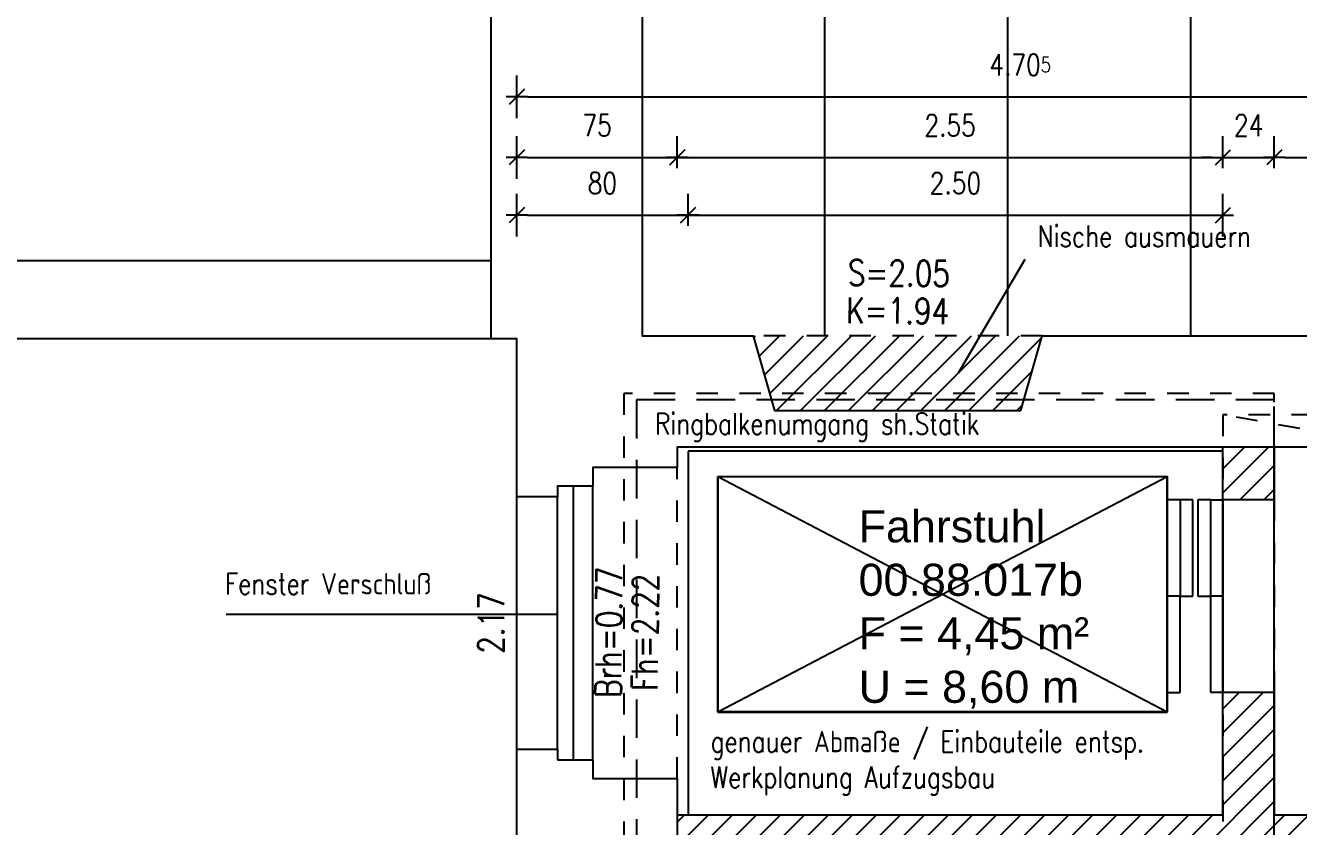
# Model space of a CAD drawing. Header units: metres. Extents: x -7 to 99688, y -10762 to -90.
# Drawn here: x -3.23 to 2.72, y -102.58 to -98.84 of the extents above; entities that cross this region are included whole.
import ezdxf
from ezdxf.enums import TextEntityAlignment as Align

# ---------------------------------------------------------------- set-up
doc = ezdxf.new("R2010")
doc.units = ezdxf.units.M
doc.header["$LTSCALE"] = 0.03
doc.linetypes.add('GESTRICHELT', pattern=[9, 6, -3])
doc.linetypes.add('GESTRICHELT2', pattern=[4.5, 3, -1.5])
doc.layers.get('0').update_dxf_attribs({"linetype": 'CONTINUOUS'})
doc.layers.get('Defpoints').update_dxf_attribs({"linetype": 'CONTINUOUS'})
for name, color, linetype in [('A_ansicht', 9, 'CONTINUOUS'), ('A_aufzug', 3, 'CONTINUOUS'), ('A_fenster', 7, 'CONTINUOUS'), ('A_Höhen', 3, 'CONTINUOUS'), ('A_MÖBEL', 1, 'CONTINUOUS'), ('A_schraffur', 10, 'CONTINUOUS'), ('A_text', 5, 'CONTINUOUS'), ('A_treppe', 3, 'CONTINUOUS'), ('A_verdeckt', 8, 'GESTRICHELT2'), ('A_wände', 6, 'CONTINUOUS'), ('A_WÄNDE_NEU', 6, 'CONTINUOUS'), ('CKMA0002', 2, 'CONTINUOUS')]:
    doc.layers.add(name, color=color, linetype=linetype)
doc.styles.add('SIMPLEX', font='simplex.shx', dxfattribs={"width": 0.8, "height": 0.1})
doc.styles.get("Standard").update_dxf_attribs({"font": 'txt', "height": 1})
doc.dimstyles.get("Standard").update_dxf_attribs({"dimtxt": 0.1, "dimasz": 0.05, "dimexe": 0.1, "dimexo": 0, "dimgap": 0.1, "dimtad": 1, "dimdec": 4, "dimrnd": 0.0025, "dimzin": 0, "dimdsep": 46, "dimtxsty": 'SIMPLEX', "dimblk": 'DIMCROSS', "dimblk1": 'DIMCROSS', "dimblk2": 'DIMCROSS', "dimsah": 1, "dimcen": 2.5, "dimdle": 0.025, "dimclrd": 1, "dimclre": 1, "dimclrt": 6, "dimadec": 0, "dimazin": 0, "dimtfac": 1, "dimtdec": 4, "dimtix": 1, "dimtmove": 2, "dimatfit": 3, "dimfxl": 1, "dimtvp": 1, "dimtolj": 1, "dimtzin": 0, "dimarcsym": 0})

# ---------------------------------------------------------------- blocks, each defined once
blk = doc.blocks.new('Aufzug')
at = {"layer": 'A_aufzug', "color": 1, "linetype": 'GESTRICHELT'}
for p, q in [((2.74, 0.24), (-0.24, 0.24)), ((-0.24, 0.24), (-0.24, -1.94)), ((2.74, 0.03), (2.74, 0.24))]:
    blk.add_line(p, q, dxfattribs=at)
at = {"layer": 'A_aufzug', "linetype": 'Continuous'}
for p, q in [((2.5, 0), (0, 0)), ((0, 0), (0, -1.7)), ((2.5, -1.7), (2.5, 0)), ((2.74, -1.94), (2.74, 0.03)), ((2.2395, -0.1186), (0.1395, -0.1186)), ((0.1395, -0.1186), (0.1395, -1.2186)), ((2.2395, -1.2186), (2.2395, -0.1186)), ((2.2995, -0.2274), (2.2395, -0.2274)), ((2.2995, -0.2274), (2.2995, -0.6774)), ((2.3595, -0.2274), (2.2995, -0.2274)), ((2.3595, -0.6774), (2.3595, -0.2274)), ((2.3834, -0.2266), (2.3834, -0.6766)), ((2.4434, -0.2266), (2.3834, -0.2266)), ((2.4434, -0.6766), (2.4434, -0.2266)), ((2.4435, -0.2266), (2.5, -0.2266)), ((2.74, -0.2266), (2.5, -0.2266)), ((2.2995, -0.6774), (2.2395, -0.6774)), ((2.2395, -0.6774), (2.2395, -1.1276)), ((2.2995, -1.1276), (2.2995, -0.6774)), ((2.2995, -0.6774), (2.3595, -0.6774)), ((2.3834, -0.6766), (2.4434, -0.6766)), ((2.4414, -0.6766), (2.4414, -1.1266)), ((2.5, -0.6766), (2.4434, -0.6766)), ((2.2395, -1.1276), (2.2995, -1.1276)), ((2.4414, -1.1266), (2.5, -1.1266)), ((2.5, -1.1266), (2.74, -1.1266)), ((0.1395, -1.2186), (2.2395, -1.2186)), ((0, -1.7), (2.5, -1.7)), ((-0.24, -1.94), (2.74, -1.94))]:
    blk.add_line(p, q, dxfattribs=at)
blk = doc.blocks.new('DIMCROSS')
at = {"color": 0, "linetype": 'ByBlock'}
blk.add_line((-1, 0), (1, 0), dxfattribs=at)
at = {"linetype": 'ByBlock'}
blk.add_line((-0.707107, -0.707107), (0.707107, 0.707107), dxfattribs=at)
blk = doc.blocks.new('*D36')
at = {"layer": 'CKMA0002', "color": 1, "lineweight": -2}
for p, q in [((-3.9821, -102.4795), (-3.9821, -102.4295)), ((-3.9321, -102.5295), (-4.0821, -102.5295)), ((-3.9821, -102.7695), (-3.9821, -102.5295)), ((-3.9821, -102.8195), (-3.9821, -102.8695))]:
    blk.add_line(p, q, dxfattribs=at)
at = {"layer": 'Defpoints', "color": 0}
for p in [(-3.9821, -102.5295), (0.4067, -102.5295), (-0.3778, -102.7695)]:
    blk.add_point(p, dxfattribs=at)
at = {"layer": 'CKMA0002', "color": 1, "lineweight": -2, "xscale": 0.05, "yscale": 0.05, "zscale": 0.05}
for p, rotation in [((-3.9821, -102.5295), 270), ((-3.9821, -102.7695), 90)]:
    blk.add_blockref('DIMCROSS', p, dxfattribs=dict(at, rotation=rotation))
at = {"layer": 'CKMA0002', "color": 3, "insert": (-4.1321, -102.6495), "char_height": 0.1, "attachment_point": 5, "rotation": 90, "style": 'SIMPLEX'}
blk.add_mtext('\\A1;24{\\A1\\H0.7x\\S;}', dxfattribs=at)
blk = doc.blocks.new('*D37')
at = {"layer": 'CKMA0002', "color": 1, "lineweight": -2}
for p, q in [((-3.8821, -100.8095), (-4.0821, -100.8095)), ((-3.9821, -102.4795), (-3.9821, -100.8595))]:
    blk.add_line(p, q, dxfattribs=at)
at = {"layer": 'Defpoints', "color": 0}
for p in [(-3.9821, -100.8095), (2.9823, -100.8095), (0.4067, -102.5295)]:
    blk.add_point(p, dxfattribs=at)
at = {"layer": 'CKMA0002', "color": 1, "lineweight": -2, "xscale": 0.05, "yscale": 0.05, "zscale": 0.05}
for p, rotation in [((-3.9821, -100.8095), 90), ((-3.9821, -102.5295), 270)]:
    blk.add_blockref('DIMCROSS', p, dxfattribs=dict(at, rotation=rotation))
at = {"layer": 'CKMA0002', "color": 3, "insert": (-4.1321, -101.6695), "char_height": 0.1, "attachment_point": 5, "rotation": 90, "style": 'SIMPLEX'}
blk.add_mtext('\\A1;1.72{\\A1\\H0.7x\\S;}', dxfattribs=at)
blk = doc.blocks.new('*D38')
at = {"layer": 'CKMA0002', "color": 1, "lineweight": -2}
for p, q in [((-0.9377, -99.5558), (-0.9377, -99.3558)), ((-0.1877, -99.5058), (-0.1877, -99.3558)), ((-0.8877, -99.4558), (-0.2377, -99.4558))]:
    blk.add_line(p, q, dxfattribs=at)
at = {"layer": 'Defpoints', "color": 0}
for p in [(-0.1877, -99.4558), (-0.1877, -101.9567), (-0.9377, -102.0067)]:
    blk.add_point(p, dxfattribs=at)
at = {"layer": 'CKMA0002', "color": 1, "lineweight": -2, "xscale": 0.05, "yscale": 0.05, "zscale": 0.05, "rotation": 180}
blk.add_blockref('DIMCROSS', (-0.9377, -99.4558), dxfattribs=at)
at = {"layer": 'CKMA0002', "color": 1, "lineweight": -2, "xscale": 0.05, "yscale": 0.05, "zscale": 0.05}
blk.add_blockref('DIMCROSS', (-0.1877, -99.4558), dxfattribs=at)
at = {"layer": 'CKMA0002', "color": 3, "insert": (-0.5627, -99.3058), "char_height": 0.1, "attachment_point": 5, "style": 'SIMPLEX'}
blk.add_mtext('\\A1;75{\\A1\\H0.7x\\S;}', dxfattribs=at)
blk = doc.blocks.new('*D39')
at = {"layer": 'CKMA0002', "color": 1, "lineweight": -2}
for p, q in [((2.3623, -99.5058), (2.3623, -99.3558)), ((-0.1377, -99.4558), (2.3123, -99.4558))]:
    blk.add_line(p, q, dxfattribs=at)
at = {"layer": 'Defpoints', "color": 0}
for p in [(2.3623, -99.4558), (2.3623, -101.4667), (-0.1877, -101.9567)]:
    blk.add_point(p, dxfattribs=at)
at = {"layer": 'CKMA0002', "color": 1, "lineweight": -2, "xscale": 0.05, "yscale": 0.05, "zscale": 0.05, "rotation": 180}
blk.add_blockref('DIMCROSS', (-0.1877, -99.4558), dxfattribs=at)
at = {"layer": 'CKMA0002', "color": 1, "lineweight": -2, "xscale": 0.05, "yscale": 0.05, "zscale": 0.05}
blk.add_blockref('DIMCROSS', (2.3623, -99.4558), dxfattribs=at)
at = {"layer": 'CKMA0002', "color": 3, "insert": (1.0873, -99.3058), "char_height": 0.1, "attachment_point": 5, "style": 'SIMPLEX'}
blk.add_mtext('\\A1;2.55{\\A1\\H0.7x\\S;}', dxfattribs=at)
blk = doc.blocks.new('*D40')
at = {"layer": 'CKMA0002', "color": 1, "lineweight": -2}
for p, q in [((2.6023, -99.5058), (2.6023, -99.3558)), ((2.3123, -99.4558), (2.2623, -99.4558)), ((2.3623, -99.4558), (2.6023, -99.4558)), ((2.6523, -99.4558), (2.7023, -99.4558))]:
    blk.add_line(p, q, dxfattribs=at)
at = {"layer": 'Defpoints', "color": 0}
for p in [(2.6023, -99.4558), (2.3623, -101.4667), (2.6023, -101.4667)]:
    blk.add_point(p, dxfattribs=at)
at = {"layer": 'CKMA0002', "color": 1, "lineweight": -2, "xscale": 0.05, "yscale": 0.05, "zscale": 0.05}
blk.add_blockref('DIMCROSS', (2.3623, -99.4558), dxfattribs=at)
at = {"layer": 'CKMA0002', "color": 1, "lineweight": -2, "xscale": 0.05, "yscale": 0.05, "zscale": 0.05, "rotation": 180}
blk.add_blockref('DIMCROSS', (2.6023, -99.4558), dxfattribs=at)
at = {"layer": 'CKMA0002', "color": 3, "insert": (2.4823, -99.3058), "char_height": 0.1, "attachment_point": 5, "style": 'SIMPLEX'}
blk.add_mtext('\\A1;24{\\A1\\H0.7x\\S;}', dxfattribs=at)
blk = doc.blocks.new('*D41')
at = {"layer": 'CKMA0002', "color": 1, "lineweight": -2}
for p, q in [((4.5823, -99.5558), (4.5823, -99.3558)), ((2.6523, -99.4558), (4.5323, -99.4558))]:
    blk.add_line(p, q, dxfattribs=at)
at = {"layer": 'Defpoints', "color": 0}
for p in [(4.5823, -99.4558), (2.6023, -101.4667), (4.5823, -102.4901)]:
    blk.add_point(p, dxfattribs=at)
at = {"layer": 'CKMA0002', "color": 1, "lineweight": -2, "xscale": 0.05, "yscale": 0.05, "zscale": 0.05, "rotation": 180}
blk.add_blockref('DIMCROSS', (2.6023, -99.4558), dxfattribs=at)
at = {"layer": 'CKMA0002', "color": 1, "lineweight": -2, "xscale": 0.05, "yscale": 0.05, "zscale": 0.05}
blk.add_blockref('DIMCROSS', (4.5823, -99.4558), dxfattribs=at)
at = {"layer": 'CKMA0002', "color": 3, "insert": (3.5923, -99.3058), "char_height": 0.1, "attachment_point": 5, "style": 'SIMPLEX'}
blk.add_mtext('\\A1;1.98{\\A1\\H0.7x\\S;}', dxfattribs=at)
blk = doc.blocks.new('*D42')
at = {"layer": 'CKMA0002', "color": 1, "lineweight": -2}
for p, q in [((-0.9377, -99.8258), (-0.9377, -99.6258)), ((-0.1377, -99.7758), (-0.1377, -99.6258)), ((-0.8877, -99.7258), (-0.1877, -99.7258))]:
    blk.add_line(p, q, dxfattribs=at)
at = {"layer": 'Defpoints', "color": 0}
for p in [(-0.1377, -99.7258), (-0.1377, -101.728), (-0.9377, -101.778)]:
    blk.add_point(p, dxfattribs=at)
at = {"layer": 'CKMA0002', "color": 1, "lineweight": -2, "xscale": 0.05, "yscale": 0.05, "zscale": 0.05, "rotation": 180}
blk.add_blockref('DIMCROSS', (-0.9377, -99.7258), dxfattribs=at)
at = {"layer": 'CKMA0002', "color": 1, "lineweight": -2, "xscale": 0.05, "yscale": 0.05, "zscale": 0.05}
blk.add_blockref('DIMCROSS', (-0.1377, -99.7258), dxfattribs=at)
at = {"layer": 'CKMA0002', "color": 3, "insert": (-0.5377, -99.5758), "char_height": 0.1, "attachment_point": 5, "style": 'SIMPLEX'}
blk.add_mtext('\\A1;80{\\A1\\H0.7x\\S;}', dxfattribs=at)
blk = doc.blocks.new('*D43')
at = {"layer": 'CKMA0002', "color": 1, "lineweight": -2}
for p, q in [((2.3623, -99.8258), (2.3623, -99.6258)), ((-0.0877, -99.7258), (2.3123, -99.7258))]:
    blk.add_line(p, q, dxfattribs=at)
at = {"layer": 'Defpoints', "color": 0}
for p in [(2.3623, -99.7258), (-0.1377, -101.728), (2.3623, -101.728)]:
    blk.add_point(p, dxfattribs=at)
at = {"layer": 'CKMA0002', "color": 1, "lineweight": -2, "xscale": 0.05, "yscale": 0.05, "zscale": 0.05, "rotation": 180}
blk.add_blockref('DIMCROSS', (-0.1377, -99.7258), dxfattribs=at)
at = {"layer": 'CKMA0002', "color": 1, "lineweight": -2, "xscale": 0.05, "yscale": 0.05, "zscale": 0.05}
blk.add_blockref('DIMCROSS', (2.3623, -99.7258), dxfattribs=at)
at = {"layer": 'CKMA0002', "color": 3, "insert": (1.1123, -99.5758), "char_height": 0.1, "attachment_point": 5, "style": 'SIMPLEX'}
blk.add_mtext('\\A1;2.50{\\A1\\H0.7x\\S;}', dxfattribs=at)
blk = doc.blocks.new('*D44')
at = {"layer": 'CKMA0002', "color": 1, "lineweight": -2}
for p, q in [((-0.9377, -99.2725), (-0.9377, -99.0725)), ((3.7673, -99.2225), (3.7673, -99.0725)), ((-0.8877, -99.1725), (3.7173, -99.1725))]:
    blk.add_line(p, q, dxfattribs=at)
at = {"layer": 'Defpoints', "color": 0}
for p in [(3.7673, -99.1725), (3.7673, -103.8199), (-0.9377, -103.8699)]:
    blk.add_point(p, dxfattribs=at)
at = {"layer": 'CKMA0002', "color": 1, "lineweight": -2, "xscale": 0.05, "yscale": 0.05, "zscale": 0.05, "rotation": 180}
blk.add_blockref('DIMCROSS', (-0.9377, -99.1725), dxfattribs=at)
at = {"layer": 'CKMA0002', "color": 1, "lineweight": -2, "xscale": 0.05, "yscale": 0.05, "zscale": 0.05}
blk.add_blockref('DIMCROSS', (3.7673, -99.1725), dxfattribs=at)
at = {"layer": 'CKMA0002', "color": 3, "insert": (1.4148, -99.0225), "char_height": 0.1, "attachment_point": 5, "style": 'SIMPLEX'}
blk.add_mtext('\\A1;4.70{\\A1\\H0.7x\\S5;}', dxfattribs=at)
blk = doc.blocks.new('*D202')
at = {"layer": 'CKMA0002', "color": 1, "lineweight": -2}
for p, q in [((-3.9216, -95.0645), (-4.0716, -95.0645)), ((-3.9716, -100.2395), (-3.9716, -95.1145)), ((-3.8716, -100.2895), (-4.0716, -100.2895))]:
    blk.add_line(p, q, dxfattribs=at)
at = {"layer": 'Defpoints', "color": 0}
for p in [(-3.9716, -95.0645), (-0.3527, -95.0645), (-0.3027, -100.2895)]:
    blk.add_point(p, dxfattribs=at)
at = {"layer": 'CKMA0002', "color": 1, "lineweight": -2, "xscale": 0.05, "yscale": 0.05, "zscale": 0.05}
for p, rotation in [((-3.9716, -95.0645), 90), ((-3.9716, -100.2895), 270)]:
    blk.add_blockref('DIMCROSS', p, dxfattribs=dict(at, rotation=rotation))
at = {"layer": 'CKMA0002', "color": 3, "insert": (-4.1216, -97.677), "char_height": 0.1, "attachment_point": 5, "rotation": 90, "style": 'SIMPLEX'}
blk.add_mtext('\\A1;5.22{\\A1\\H0.7x\\S5;}', dxfattribs=at)

msp = doc.modelspace()

# ---------------------------------------------------------------- hatches: boundary and pattern name
at = {"layer": 'A_schraffur'}
h = msp.add_hatch(dxfattribs=at)
h.set_pattern_fill('ANSI31', color=256, scale=0.025, style=0)
h.paths.add_polyline_path([(1.51726, -100.28947), (0.16728, -100.28948), (0.26727, -100.63946), (1.41726, -100.63948)])
h = msp.add_hatch(dxfattribs=at)
h.set_pattern_fill('ANSI31', color=256, scale=0.025, style=0)
h.paths.add_polyline_path([(2.60226, -100.80948), (2.36227, -100.80948), (2.36227, -101.05605), (2.60226, -101.05605)])
h.paths.add_polyline_path([(2.60226, -101.95605), (2.36227, -101.95605), (2.36227, -102.4787), (2.47478, -102.76949), (2.60226, -102.76949)])
h.paths.add_polyline_path([(2.36227, -102.4787), (2.36227, -102.52948), (-0.18774, -102.52949), (-0.18774, -102.76449), (-0.18774, -102.76949), (2.47478, -102.76949)])
h = msp.add_hatch(dxfattribs=at)
h.set_pattern_fill('ANSI31', color=256, scale=0.025, style=0)
h.paths.add_polyline_path([(4.15725, -102.52948), (2.60226, -102.52948), (2.60226, -102.76949), (3.76726, -102.76949), (3.76726, -103.07427), (4.00726, -103.07427), (4.00726, -102.70448), (4.15725, -102.70448)])
h.paths.add_polyline_path([(4.36726, -102.52948), (4.15725, -102.52948), (4.15725, -102.70448), (4.36726, -102.70448)])
h.paths.add_polyline_path([(4.58226, -102.52948), (4.36726, -102.52948), (4.36726, -102.70448), (4.40726, -102.70448), (4.40726, -103.07427), (4.58226, -103.07427)])
h.paths.add_polyline_path([(4.58226, -103.07427), (4.40726, -103.07427), (4.40726, -103.22598), (4.58226, -103.22598)])
h.paths.add_polyline_path([(4.58226, -103.22598), (4.40726, -103.22598), (4.40726, -103.79715), (4.58226, -103.79715)])
h.paths.add_polyline_path([(4.58226, -103.79715), (4.40726, -103.79715), (4.40726, -104.86449), (4.58226, -104.86449)])
h.paths.add_polyline_path([(4.00726, -103.07427), (3.76726, -103.07427), (3.76726, -103.79715), (4.00726, -103.79715)])
h.paths.add_polyline_path([(4.00726, -103.79715), (3.76726, -103.79715), (3.76726, -104.46948), (4.00726, -104.46948)])
h.paths.add_polyline_path([(4.00726, -104.46948), (3.76726, -104.46948), (3.76726, -104.76449), (4.00726, -104.76449)])

# ---------------------------------------------------------------- linework, layer by layer
at = {"layer": 'A_ansicht', "color": 9, "linetype": 'Continuous'}
for p, q in [((-0.58275, -102.27199), (-0.58276, -100.99197)), ((-0.93773, -102.22198), (-0.93773, -101.04198))]:
    msp.add_line(p, q, dxfattribs=at)
at = {"layer": 'A_ansicht'}
msp.add_line((2.36227, -101.05605), (2.36227, -101.95605), dxfattribs=at)
at = {"layer": 'A_fenster', "linetype": 'Continuous'}
for p, q in [((-0.67275, -102.272), (-0.67275, -100.99198)), ((-0.74775, -102.22199), (-0.74774, -101.04197))]:
    msp.add_line(p, q, dxfattribs=at)
at = {"layer": 'A_MÖBEL'}
for p, q in [((0.00177, -100.94806), (2.10177, -102.04806)), ((0.00177, -102.04806), (2.10177, -100.94806))]:
    msp.add_line(p, q, dxfattribs=at)
msp.add_lwpolyline([(0.00177, -100.94806), (2.10177, -100.94806), (2.10177, -102.04806), (0.00177, -102.04806)], close=True, dxfattribs=at)
at = {"layer": 'A_text'}
for p, q in [((1.43633, -99.93275), (1.12467, -100.46448)), ((-2.29623, -101.59002), (-0.74774, -101.59004))]:
    msp.add_line(p, q, dxfattribs=at)
at = {"layer": 'A_treppe', "linetype": 'Continuous'}
for p, q in [((0.50228, -100.28948), (0.50226, -95.06948)), ((1.35728, -100.28948), (1.35728, -95.06947)), ((2.21227, -100.28948), (2.21227, -95.06949))]:
    msp.add_line(p, q, dxfattribs=at)
at = {"layer": 'A_verdeckt'}
for p, q in [((1.51726, -100.28947), (0.16728, -100.28948)), ((2.60226, -100.55946), (-0.43774, -100.55978)), ((-0.43774, -100.55978), (-0.43774, -106.87147)), ((2.60226, -100.79948), (2.60226, -100.55946)), ((4.49396, -101.03313), (2.36227, -100.65948)), ((-0.18775, -102.35947), (-0.18774, -100.90447)), ((2.60226, -101.05605), (2.60226, -101.95605))]:
    msp.add_line(p, q, dxfattribs=at)
msp.add_lwpolyline([(4.58226, -106.24949), (4.58226, -100.65948), (2.36227, -100.65948), (2.36227, -102.76949), (3.76726, -102.76949), (3.76726, -106.73646), (4.58226, -106.73646)], close=True, dxfattribs=at)
at = {"layer": 'A_wände', "color": 1}
for p, q in [((-1.05773, -99.9395), (-5.06181, -99.9395)), ((-1.05776, -100.30448), (-5.06184, -100.30448))]:
    msp.add_line(p, q, dxfattribs=at)
at = {"layer": 'A_wände', "linetype": 'Continuous'}
for p, q in [((1.41726, -100.63948), (1.51726, -100.28947)), ((1.51726, -100.28947), (5.11727, -100.28947)), ((0.26727, -100.63946), (1.41726, -100.63948))]:
    msp.add_line(p, q, dxfattribs=at)
for points in [[(3.61825, -100.80948), (-0.18775, -100.80948), (-0.18774, -100.90447), (-0.58274, -100.90449), (-0.58276, -100.99197), (-0.74774, -100.99197), (-0.74774, -101.04197), (-0.93773, -101.04198), (-0.93773, -100.30449), (-1.05773, -100.30448), (-1.05773, -93.63949), (1.16227, -93.63949), (1.16227, -93.76947), (1.09227, -93.76947), (1.09228, -93.96948), (1.02728, -93.96949), (1.02727, -94.31949), (-0.35273, -94.31949), (-0.35273, -100.28948), (0.16728, -100.28948), (0.26727, -100.63946)], [(-0.74774, -102.27199), (-0.58275, -102.27199), (-0.58275, -102.35949), (-0.18775, -102.35947), (-0.18774, -102.76449), (-0.58273, -102.76448), (-0.58273, -102.852), (-0.74774, -102.85199), (-0.74775, -102.90198), (-0.93772, -102.90198), (-0.93773, -102.22198), (-0.74775, -102.22199), (-0.74774, -102.27199)]]:
    msp.add_lwpolyline(points, dxfattribs=at)
at = {"layer": 'A_WÄNDE_NEU'}
for points in [[(2.60226, -100.80948), (2.60226, -101.05605), (2.36227, -101.05605), (2.36227, -100.80948)], [(-0.18774, -102.52949), (2.36227, -102.52948), (2.36227, -101.95605), (2.60226, -101.95605), (2.60226, -102.52948), (4.58226, -102.52948)]]:
    msp.add_lwpolyline(points, dxfattribs=at)

# ---------------------------------------------------------------- block references
at = {"layer": 'A_wände'}
msp.add_blockref('Aufzug', (-0.13773, -100.82948), dxfattribs=at)

# ---------------------------------------------------------------- texts
at = {"layer": 'A_Höhen', "linetype": 'Continuous', "style": 'SIMPLEX', "width": 0.8}
for s, rotation, p in [('S=2.05', 359.4, (0.84803, -99.99661)), ('K=1.94', 359.4, (0.84226, -100.17249)), ('Brh=0.77', 89.4, (-0.50796, -101.67476)), ('Fh=2.22', 89.4, (-0.33797, -101.67474)), ('2.17', 89.4, (-1.05774, -101.63196))]:
    msp.add_text(s, height=0.12, rotation=rotation, dxfattribs=at).set_placement(p, align=Align.MIDDLE_CENTER)
at = {"layer": 'A_text', "linetype": 'Continuous', "char_height": 0.1, "attachment_point": 1, "style": 'SIMPLEX'}
for s, insert, width in [('Nische ausmauern', (1.49539, -99.77453), 1.5882771), ('Ringbalkenumgang sh.Statik', (-0.29253, -100.6507), 3.3134309), ('Fenster Verschluß', (-2.30225, -101.39871), 1.4431), ('genauer Abmaße / Einbauteile entsp.\\PWerkplanung Aufzugsbau', (-0.03275, -102.13611), 2.3469628)]:
    msp.add_mtext(s, dxfattribs=dict(at, insert=insert, width=width))
at = {"layer": 'A_text', "linetype": 'Continuous', "insert": (0.65957, -101.10502), "char_height": 0.15, "width": 6.6459, "attachment_point": 1}
msp.add_mtext('\\fArial|b0|i0|c0|p34;Fahrstuhl\\P00.88.017b\\PF = 4,45 m²\\PU = 8,60 m', dxfattribs=at)

# ---------------------------------------------------------------- dimensions: what is measured, and where the dimension line sits
at = {"layer": 'CKMA0002'}
for base, p1, p2, text, override, picture, middle in [((-3.9716, -95.06447), (-0.30273, -100.28948), (-0.35273, -95.06447), '5.22{\\A1\\H0.7x\\S5;}', {"dimexo": 3.568873, "dimrnd": 0.005, "dimclrt": 3}, '*D202', (-4.1216, -97.67698)), ((-3.98212, -100.80948), (0.4067, -102.52948), (2.98226, -100.80948), '1.72{\\A1\\H0.7x\\S;}', {"dimexo": 6.864384, "dimrnd": 0.005, "dimse1": 1, "dimclrt": 3}, '*D37', (-4.13212, -101.66948)), ((-3.98212, -102.52948), (-0.37776, -102.76949), (0.4067, -102.52948), '24{\\A1\\H0.7x\\S;}', {"dimexo": 4.338824, "dimrnd": 0.005, "dimse1": 1, "dimclrt": 3}, '*D36', (-4.13212, -102.64949))]:
    dim = msp.add_linear_dim(base=base, p1=p1, p2=p2, angle=90, text=text, dimstyle='Standard', override=override, dxfattribs=at)
    dim.commit()
    dim.dimension.update_dxf_attribs({"geometry": picture, "text_midpoint": middle})
for base, p1, p2, text, override, picture, middle in [((3.76726, -99.17254), (-0.93773, -103.86993), (3.76726, -103.81993), '4.70{\\A1\\H0.7x\\S5;}', {"dimexo": 4.597395, "dimrnd": 0.005, "dimclrt": 3}, '*D44', (1.41477, -99.02254)), ((-0.18774, -99.45579), (-0.93773, -102.0067), (-0.18774, -101.9567), '75{\\A1\\H0.7x\\S;}', {"dimexo": 2.450907, "dimrnd": 0.005, "dimclrt": 3}, '*D38', (-0.56273, -99.30579)), ((2.36227, -99.45579), (-0.18774, -101.9567), (2.36227, -101.46667), '2.55{\\A1\\H0.7x\\S;}', {"dimexo": 1.960878, "dimrnd": 0.005, "dimse1": 1, "dimclrt": 3}, '*D39', (1.08727, -99.30579)), ((2.60226, -99.45579), (2.36227, -101.46667), (2.60226, -101.46667), '24{\\A1\\H0.7x\\S;}', {"dimexo": 1.960878, "dimrnd": 0.005, "dimse1": 1, "dimclrt": 3}, '*D40', (2.48227, -99.30579)), ((4.58226, -99.45579), (2.60226, -101.46667), (4.58226, -102.49011), '1.98{\\A1\\H0.7x\\S;}', {"dimexo": 2.934315, "dimrnd": 0.005, "dimse1": 1, "dimclrt": 3}, '*D41', (3.59226, -99.30579)), ((-0.13773, -99.72583), (-0.93773, -101.77804), (-0.13773, -101.72804), '80{\\A1\\H0.7x\\S;}', {"dimexo": 1.95221, "dimrnd": 0.005, "dimclrt": 3}, '*D42', (-0.53773, -99.57583)), ((2.36227, -99.72583), (-0.13773, -101.72804), (2.36227, -101.72804), '2.50{\\A1\\H0.7x\\S;}', {"dimexo": 1.90221, "dimrnd": 0.005, "dimse1": 1, "dimclrt": 3}, '*D43', (1.11227, -99.57583))]:
    dim = msp.add_linear_dim(base=base, p1=p1, p2=p2, text=text, dimstyle='Standard', override=override, dxfattribs=at)
    dim.commit()
    dim.dimension.update_dxf_attribs({"geometry": picture, "text_midpoint": middle})

doc.saveas('drawing.dxf')
